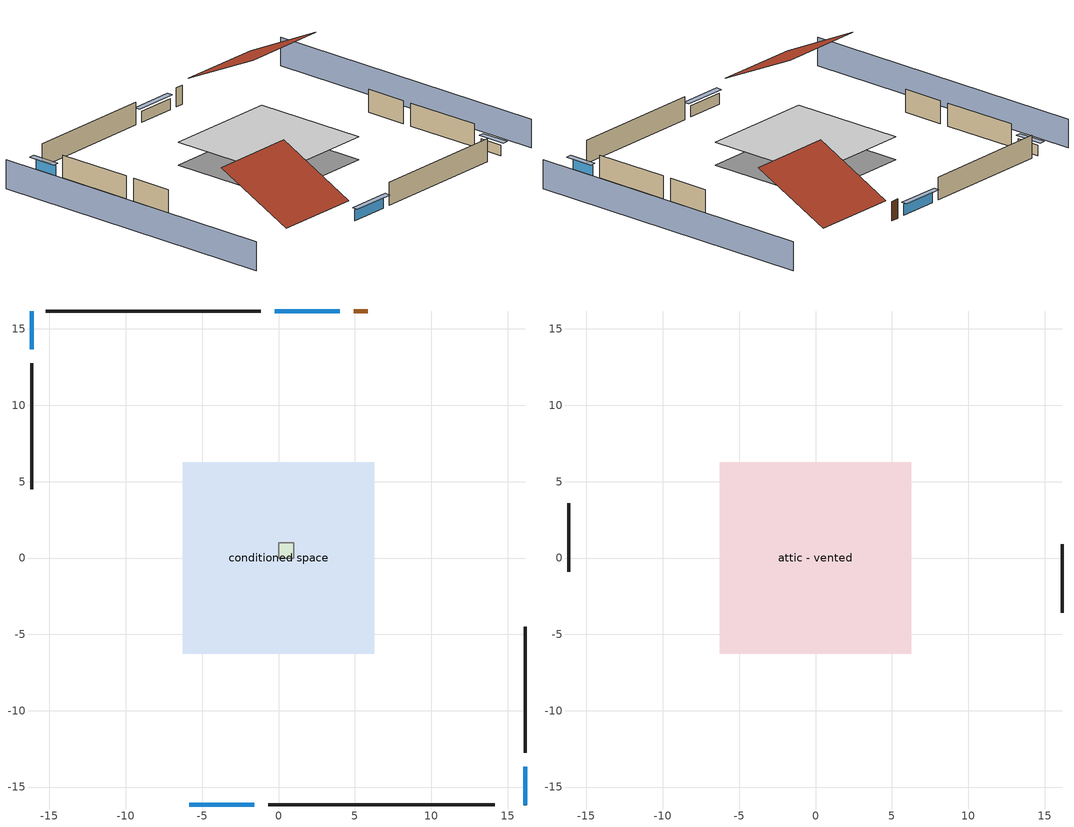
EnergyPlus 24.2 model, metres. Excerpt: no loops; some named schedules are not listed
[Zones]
air source heat pump airloop ret air zone
 floor adiabatic (AdiabaticConst): 0,0 0,1 1,1 1,0 z0
 wall adiabatic (AdiabaticConst): 0,1 0,0 1,0 1,1 0,1 z0:1
 ceiling adiabatic (AdiabaticConst): 1,0 1,1 0,1 0,0 z1
conditioned space
 floor outside (Floor1 construction): -6.28,-6.28 -6.28,6.28 6.28,6.28 6.28,-6.28 z0.61
 wall outside (AdiabaticWallConstruction 1): 5.85,16.17 4.94,16.17 z0.61:2.64
 wall outside (AdiabaticWallConstruction): -5.85,-16.17 -1.59,-16.17 / 4.01,16.17 -0.25,16.17 z0.61:1.77; -16.17,16.17 -16.17,13.67 / 16.17,-16.17 16.17,-13.67 z0.61:1.71
 wall outside (Wall1 construction): -0.67,-16.17 14.16,-16.17 z0.61:3.05
 wall outside (Wall2 construction): -16.17,12.75 -16.17,4.51 z0.61:3.05
 wall outside (Wall3 construction): -1.18,16.17 -15.24,16.17 z0.61:3.05
 wall outside (Wall4 construction): 16.17,-12.75 16.17,-4.51 z0.61:3.05
 window (WindowConstruction): -5.85,-16.17 -1.59,-16.17 z0.61:1.77
 window (WindowConstruction 1): -16.17,16.17 -16.17,13.68 z0.61:1.71
 window (WindowConstruction 2): 4.01,16.17 -0.25,16.17 z0.61:1.77
 window (WindowConstruction 3): 16.17,-16.17 16.17,-13.68 z0.61:1.71
 door (Door): 5.85,16.17 4.94,16.17 z0.61:2.64
attic - vented
 floor to conditioned space (Floor2 construction Reversed): -6.28,-6.28 -6.28,6.28 6.28,6.28 6.28,-6.28 z3.05
 wall outside (Wall5 construction): -16.17,3.58 -16.17,-0.91 z0.61:3.05
 wall outside (Wall6 construction): 16.17,-3.58 16.17,0.91 z0.61:3.05
 roof outside (Roof1 construction): -6.78,-16.17,3.05 -6.78,-7.77,7.25 -16.17,-7.77,7.25 -16.17,-16.17,3.05
 roof outside (Roof2 construction): 6.78,16.17,3.05 6.78,7.77,7.25 16.17,7.77,7.25 16.17,16.17,3.05
shading: -20.75,16.17 -20.75,-16.17 / 20.75,-16.17 20.75,16.17 z0:3.05; -1.29,-16.17 -6.16,-16.17 -6.16,-16.78 -1.29,-16.78 z2.07; -16.17,13.37 -16.17,16.48 -16.78,16.48 -16.78,13.37 z2.01; -0.55,16.17 4.32,16.17 4.32,16.78 -0.55,16.78 z2.07; 16.17,-13.37 16.17,-16.48 16.78,-16.48 16.78,-13.37 z2.01
[Building]
Building 1: Terrain=Suburbs
[Site:Location]
Portland Intl Arpt_OR: Latitude {deg}=45.59; Longitude {deg}=-122.6; Time Zone {hr}=-8; Elevation {m}=33; Keep Site Location Information=Yes
[Site:GroundTemperature:Shallow]
10.2558, 8.96328, 8.85977, 9.47314, 11.9355, 14.3863, 16.5111, 17.8571, 17.9714, 16.8767, 14.8061, 12.4304
[Site:WaterMainsTemperature]
Calculation Method=Schedule; Temperature Schedule=mains temperature schedule
[Material] Roughness=Rough; Thermal Absorptance=0.9
Name | Thickness {m} | Conductivity {W/m-K} | Density {kg/m3} | Specific Heat {J/kg-K} | Solar Absorptance | Visible Absorptance
asphalt or fiberglass shingles | 0.00635 | 0.162714 | 1121.4 | 1465.45 | 0.85 | 0.85
ceiling loosefill ins | 0.0846667 | 0.0480833 | 16.02 | 1046.75 | 0.7 | 0.7
ceiling stud and cavity | 0.1397 | 0.0920385 | 65.682 | 1177.47 | 0.7 | 0.7
door material | 0.04445 | 0.0612267 | 512.64 | 1214.23 | 0.7 | 0.7
floor covering | 0.0127 | 0.0433444 | 54.468 | 1339.84 | 0.6 | 0.6
floor stud and cavity | 0.1397 | 0.501511 | 92.3553 | 1139.71 | 0.7 | 0.7
furniture material conditioned space 1 | 0.1524 | 0.115458 | 640.8 | 1214.23 | 0.6 | 0.6
gypsum board | 0.0127 | 0.160291 | 801 | 837.4 | 0.6 | 0.6
osb sheathing 0.5 in. | 0.0127 | 0.115458 | 512.64 | 1214.23 | 0.6 | 0.6
osb sheathing 0.5 in. 1 | 0.0127 | 0.115458 | 512.64 | 1214.23 | 0.7 | 0.7
osb sheathing 0.75 in. | 0.01905 | 0.115458 | 512.64 | 1214.23 | 0.7 | 0.7
roof rigid ins | 0.00281632 | 0.029427 | 32.04 | 1214.23 | 0.7 | 0.7
wall rigid ins | 0.512978 | 0.029427 | 32.04 | 1214.23 | 0.7 | 0.7
wall stud and cavity | 0.1397 | 0.117713 | 139.0536 | 1170.24 | 0.7 | 0.7
wall stud and cavity 1 | 0.1397 | 0.727959 | 139.0536 | 1170.24 | 0.6 | 0.6
wall stud and cavity 2 | 0.0889 | 0.380278 | 52.3479 | 1209.89 | 0.7 | 0.7
wall stud and cavity 3 | 0.0889 | 0.391764 | 83.0341 | 1211.67 | 0.7 | 0.7
wood siding | 0.0254 | 0.102417 | 544.68 | 1172.36 | 0.85 | 0.85
wood siding 1; wood siding 2 | 0.0254 | 0.102417 | 544.68 | 1172.36 | 0.7 | 0.7
[Material:NoMass]
Adiabatic: Roughness=Rough; Thermal Resistance {m2-K/W}=176.1; Thermal Absorptance=0.9; Solar Absorptance=0.7; Visible Absorptance=0.7
[WindowMaterial:SimpleGlazingSystem]
WindowMaterial: U-Factor {W/m2-K}=2.78222; Solar Heat Gain Coefficient=0.56
[Construction]
AdiabaticConst: Adiabatic
AdiabaticWallConstruction: wood siding 1, wall rigid ins, wall stud and cavity 2, gypsum board
AdiabaticWallConstruction 1: wood siding 2, wall rigid ins, wall stud and cavity 2, gypsum board
Door: door material
Floor1 construction: floor stud and cavity, osb sheathing 0.75 in., floor covering
Floor2 construction Reversed: gypsum board, ceiling stud and cavity, ceiling loosefill ins
furniture construction conditioned space 1: furniture material conditioned space 1
PartitionWallConstruction: gypsum board, wall stud and cavity 3, gypsum board
Roof1 construction; Roof2 construction: asphalt or fiberglass shingles, roof rigid ins, osb sheathing 0.5 in.
Wall1 construction; Wall2 construction; Wall3 construction; Wall4 construction: wood siding, osb sheathing 0.5 in. 1, wall stud and cavity, gypsum board
Wall5 construction; Wall6 construction: wood siding, osb sheathing 0.5 in. 1, wall stud and cavity 1
WindowConstruction; WindowConstruction 1; WindowConstruction 2; WindowConstruction 3: WindowMaterial
[Zone] Multiplier=1
Name | Volume {m3} | Part of Total Floor Area
air source heat pump airloop ret air zone | 1 | No
attic - vented | 147.678 | Yes
conditioned space | 384.656 | Yes
[Space]
Name | Zone | Space Type | Volume {m3}
air source heat pump airloop ret air space | air source heat pump airloop ret air zone | Plenum Space Type
attic - vented 1 | attic - vented |  | 147.678
conditioned space 1 | conditioned space |  | 384.656
[SpaceList]
Plenum Space Type: air source heat pump airloop ret air space
[OtherEquipment] Design Level Calculation Method=EquipmentLevel
Name | Fuel Type | Zone or ZoneList or Space or SpaceList | Schedule | Design Level {W} | Fraction Latent | Fraction Radiant | Fraction Lost
air source heat pump airloop_0 RetCondToRP; air source heat pump airloop_0 RetSensLkToRP | None | air source heat pump airloop ret air space | Always On Discrete | 0 | 0 | 0 | 0
air source heat pump airloop_0 RetLatLkToRP | None | air source heat pump airloop ret air space | Always On Discrete | 0 | 1 | 0 | 0
air source heat pump airloop_0 RetCondToDZ; air source heat pump airloop_0 SupCondToDZ; air source heat pump airloop_0 SupSensLkToDZ | None | attic - vented 1 | Always On Discrete | 0 | 0 | 0 | 0
air source heat pump airloop_0 SupLatLkToDZ | None | attic - vented 1 | Always On Discrete | 0 | 1 | 0 | 0
air source heat pump airloop_0 SupCondToLv; air source heat pump airloop_0 SupSensLkToCond; mech vent house fan sensible load; water heater sens | None | conditioned space 1 | Always On Discrete | 0 | 0 | 0 | 0
air source heat pump airloop_0 SupLatLkToCond; mech vent house fan latent load; water heater lat | None | conditioned space 1 | Always On Discrete | 0 | 1 | 0 | 0
clothes dryer 1 | Electricity | conditioned space 1 | clothes_dryer | 0 | 0.015 | 0.081 | 0.85
cooking range 1 | Propane | conditioned space 1 | cooking_range | 6465.68 | 0.16 | 0.384 | 0.2
general water use latent | None | conditioned space 1 | general water use schedule | 44.1266 | 1 | 0 | 0
general water use sensible | None | conditioned space 1 | general water use schedule | -43.4886 | 0 | 0.6 | 0
water heater energy adjustment1 | Electricity | conditioned space 1 | Always On Discrete | 0.01 | 0 | 0 | 1
[ZoneInfiltration:DesignFlowRate] Schedule=Always On Discrete; Design Flow Rate Calculation Method=Flow/Zone; Design Flow Rate {m3/s}=0
Name | Zone or ZoneList or Space or SpaceList
attic_vented 1 duct leakage imbalance infil flow | attic - vented 1
infil flow; natural vent flow; whole house fan flow | conditioned space 1
[ZoneInfiltration:EffectiveLeakageArea]
infil attic - vented 1: Zone or Space=attic - vented 1; Schedule=Always On Discrete; Effective Air Leakage Area {cm2}=5257.79; Stack Coefficient=0.000195296; Wind Coefficient=3.78745e-05
[ZoneMixing] Schedule=Always On Continuous; Design Flow Rate Calculation Method=Flow/Zone; Design Flow Rate {m3/s}=0
Name | Zone or Space | Source Zone or Space
air source heat pump airloop_0 ZoneMixCondToDZ mix; whole house fan mix | attic - vented | conditioned space
air source heat pump airloop_0 ZoneMixDZToCond mix | conditioned space | attic - vented
[SurfaceProperty:IncidentSolarMultiplier] Incident Solar Multiplier=1; Incident Solar Multiplier Schedule=trans schedule winter=0.85 summer=0.7
Window1; Window2; Window3; Window4
[InternalMass] Zone or ZoneList=conditioned space; Space or SpaceList=conditioned space 1
Name | Construction | Surface Area {m2}
furniture mass conditioned space 1 | furniture construction conditioned space 1 | 63.09974
partition wall mass | PartitionWallConstruction | 157.749
[Lights]
interior lighting: Zone or ZoneList or Space or SpaceList=conditioned space 1; Schedule=lighting_interior; Design Level Calculation Method=LightingLevel; Lighting Level {W}=325.472; Return Air Fraction=0; Fraction Radiant=0.6; Fraction Visible=0.2; Fraction Replaceable=1
[People]
occupants: Zone or ZoneList or Space or SpaceList=conditioned space 1; Number of People Schedule=occupants; Number of People Calculation Method=People; Number of People=2; Fraction Radiant=0.314171; Sensible Heat Fraction=0.56303; Activity Level Schedule=occupants activity schedule; Carbon Dioxide Generation Rate {m3/s-W}=0; Enable ASHRAE 55 Comfort Warnings=No; Mean Radiant Temperature Calculation Type=EnclosureAveraged
[ElectricEquipment] Zone or ZoneList or Space or SpaceList=conditioned space 1; Design Level Calculation Method=EquipmentLevel
Name | Schedule | Design Level {W} | Fraction Latent | Fraction Radiant | Fraction Lost
ceiling fan | ceiling_fan | 16.9259 | 0 | 0.558 | 0
clothes dryer | clothes_dryer | 10261.9 | 0.015 | 0.081 | 0.85
clothes washer | clothes_washer | 350.277 | 0.03 | 0.162 | 0.7
cooking range | cooking_range | 220.618 | 0.16 | 0.384 | 0.2
dishwasher | dishwasher | 849.292 | 0.3 | 0.18 | 0.4
fridge | fridge schedule | 43.7215 | 0 | 0.6 | 0
mech vent bath fan 0 | mech vent bath fan 0 schedule | 30 | 0 | 0 | 1
mech vent house fan | mech vent house fan schedule | 0 | 0 | 0 | 1
mech vent house fan cfis | mech vent house fan cfis schedule | 0 | 0 | 0 | 0
mech vent range fan 0 | mech vent range fan 0 schedule | 30 | 0 | 0 | 1
misc plug loads | plug_loads_other | 331.263 | 0.021 | 0.558 | 0.049
misc tv | plug_loads_tv | 596.158 | 0 | 0.6 | 0
whole house fan | Always On Discrete | 0 | 0 | 0 | 1
[AvailabilityManager:Scheduled]
air source heat pump airloop Availability Manager: Schedule=Always On Discrete
[AirLoopHVAC:ReturnPlenum]
Air Loop HVAC Return Plenum 1: Zone=air source heat pump airloop ret air zone
[WaterUse:Equipment]
dishwasher: Peak Flow Rate {m3/s}=1.38278e-05; Flow Rate Fraction Schedule=hot_water_dishwasher
[Exterior:Lights]
exterior lighting: Schedule=exterior lighting schedule; Design Level {W}=7.09205
[EnergyManagementSystem:GlobalVariable]
air_source_heat_pump_airloop_0_DuctImbalLkExhFanEquivCond
air_source_heat_pump_airloop_0_DuctImbalLkExhFanEquivDZ
air_source_heat_pump_airloop_0_DuctImbalLkSupFanEquivCond
air_source_heat_pump_airloop_0_DuctImbalLkSupFanEquivDZ
air_source_heat_pump_airloop_0_DZ_T
air_source_heat_pump_airloop_0_DZ_W
air_source_heat_pump_airloop_0_RetCondToDZ
air_source_heat_pump_airloop_0_RetCondToRP
air_source_heat_pump_airloop_0_RetLatLkToRP
air_source_heat_pump_airloop_0_RetSensLkToRP
air_source_heat_pump_airloop_0_SupCondToDZ
air_source_heat_pump_airloop_0_SupCondToLv
air_source_heat_pump_airloop_0_SupLatLkToCond
air_source_heat_pump_airloop_0_SupLatLkToDZ
air_source_heat_pump_airloop_0_SupSensLkToCond
air_source_heat_pump_airloop_0_SupSensLkToDZ
air_source_heat_pump_airloop_0_ZoneMixCondToDZ
air_source_heat_pump_airloop_0_ZoneMixDZToCond
air_source_heat_pump_airloop_AH_MFR
air_source_heat_pump_airloop_AH_Tout
air_source_heat_pump_airloop_AH_VFR
air_source_heat_pump_airloop_AH_Wout
air_source_heat_pump_airloop_Fan_RTF
air_source_heat_pump_airloop_RA_T
air_source_heat_pump_airloop_Ra_W
infil_program_Qfan
infil_program_Qinf
natural_vent_program_Qnv
natural_vent_program_Qwhf
[EnergyManagementSystem:Sensor]
Name | Output:Variable or Output:Meter Index Key | Output:Variable or Output:Meter
airflow_gain | infil flow | Infiltration Sensible Heat Gain Energy
airflow_gain_1 | natural vent flow | Infiltration Sensible Heat Gain Energy
airflow_gain_2 | whole house fan flow | Infiltration Sensible Heat Gain Energy
airflow_loss | infil flow | Infiltration Sensible Heat Loss Energy
airflow_loss_1 | natural vent flow | Infiltration Sensible Heat Loss Energy
airflow_loss_2 | whole house fan flow | Infiltration Sensible Heat Loss Energy
air_source_heat_pump_airloop_0_DZ_T_s | attic - vented | Zone Air Temperature
air_source_heat_pump_airloop_0_DZ_W_s | attic - vented | Zone Mean Air Humidity Ratio
air_source_heat_pump_airloop_AH_MFR_s | Node 5 | System Node Mass Flow Rate
air_source_heat_pump_airloop_AH_Tout_s | Node 5 | System Node Temperature
air_source_heat_pump_airloop_AH_VFR_s | Node 5 | System Node Current Density Volume Flow Rate
air_source_heat_pump_airloop_AH_Wout_s | Node 5 | System Node Humidity Ratio
air_source_heat_pump_airloop_RA_T_s | Node 8 | System Node Temperature
air_source_heat_pump_airloop_Ra_W_s | Node 8 | System Node Humidity Ratio
clg_load_cond |  | Cooling:EnergyTransfer:Zone:CONDITIONED SPACE
clg_load_duct |  | Cooling:EnergyTransfer:Zone:AIR SOURCE HEAT PUMP AIRLOOP RET AIR ZONE
clg_sp_s; clg_sp_s_1 | cooling setpoint | Schedule Value
clothes_dryer_exhaust_0_sch_s | clothes_dryer | Schedule Value
cool_season | cooling season schedule | Schedule Value
ducts_conv | air source heat pump airloop_0 RetCondToRP | Other Equipment Convective Heating Energy
ducts_conv_1 | air source heat pump airloop_0 RetLatLkToRP | Other Equipment Convective Heating Energy
ducts_conv_2 | air source heat pump airloop_0 RetSensLkToRP | Other Equipment Convective Heating Energy
ducts_conv_3 | air source heat pump airloop_0 SupCondToLv | Other Equipment Convective Heating Energy
ducts_conv_4 | air source heat pump airloop_0 SupLatLkToCond | Other Equipment Convective Heating Energy
ducts_conv_5 | air source heat pump airloop_0 SupSensLkToCond | Other Equipment Convective Heating Energy
ducts_rad | air source heat pump airloop_0 RetCondToRP | Other Equipment Radiant Heating Energy
ducts_rad_1 | air source heat pump airloop_0 RetLatLkToRP | Other Equipment Radiant Heating Energy
ducts_rad_2 | air source heat pump airloop_0 RetSensLkToRP | Other Equipment Radiant Heating Energy
ducts_rad_3 | air source heat pump airloop_0 SupCondToLv | Other Equipment Radiant Heating Energy
ducts_rad_4 | air source heat pump airloop_0 SupLatLkToCond | Other Equipment Radiant Heating Energy
ducts_rad_5 | air source heat pump airloop_0 SupSensLkToCond | Other Equipment Radiant Heating Energy
htg_load_cond |  | Heating:EnergyTransfer:Zone:CONDITIONED SPACE
htg_load_duct |  | Heating:EnergyTransfer:Zone:AIR SOURCE HEAT PUMP AIRLOOP RET AIR ZONE
htg_sp_s; htg_sp_s_1 | heating setpoint | Schedule Value
ig_ee_conv | ceiling fan | Electric Equipment Convective Heating Energy
ig_ee_conv_1 | clothes dryer | Electric Equipment Convective Heating Energy
ig_ee_conv_3 | cooking range | Electric Equipment Convective Heating Energy
ig_ee_conv_4 | dishwasher | Electric Equipment Convective Heating Energy
ig_ee_conv_5 | fridge | Electric Equipment Convective Heating Energy
ig_ee_conv_6 | misc plug loads | Electric Equipment Convective Heating Energy
ig_ee_conv_7 | misc tv | Electric Equipment Convective Heating Energy
ig_ee_conv_8 | whole house fan | Electric Equipment Convective Heating Energy
ig_ee_rad | ceiling fan | Electric Equipment Radiant Heating Energy
ig_ee_rad_1 | clothes dryer | Electric Equipment Radiant Heating Energy
ig_ee_rad_3 | cooking range | Electric Equipment Radiant Heating Energy
ig_ee_rad_4 | dishwasher | Electric Equipment Radiant Heating Energy
ig_ee_rad_5 | fridge | Electric Equipment Radiant Heating Energy
ig_ee_rad_6 | misc plug loads | Electric Equipment Radiant Heating Energy
ig_ee_rad_7 | misc tv | Electric Equipment Radiant Heating Energy
ig_ee_rad_8 | whole house fan | Electric Equipment Radiant Heating Energy
ig_lgt_conv | interior lighting | Lights Convective Heating Energy
ig_lgt_rad | interior lighting | Lights Radiant Heating Energy
ig_lgt_vis | interior lighting | Lights Visible Radiation Heating Energy
ig_oe_conv | clothes dryer 1 | Other Equipment Convective Heating Energy
ig_oe_conv_1 | cooking range 1 | Other Equipment Convective Heating Energy
ig_oe_conv_2 | general water use latent | Other Equipment Convective Heating Energy
ig_oe_conv_3 | general water use sensible | Other Equipment Convective Heating Energy
ig_oe_conv_4 | water heater energy adjustment1 | Other Equipment Convective Heating Energy
ig_oe_conv_5 | water heater lat | Other Equipment Convective Heating Energy
ig_oe_conv_6 | water heater sens | Other Equipment Convective Heating Energy
ig_oe_rad | clothes dryer 1 | Other Equipment Radiant Heating Energy
ig_oe_rad_1 | cooking range 1 | Other Equipment Radiant Heating Energy
ig_oe_rad_2 | general water use latent | Other Equipment Radiant Heating Energy
ig_oe_rad_3 | general water use sensible | Other Equipment Radiant Heating Energy
ig_oe_rad_4 | water heater energy adjustment1 | Other Equipment Radiant Heating Energy
ig_oe_rad_5 | water heater lat | Other Equipment Radiant Heating Energy
ig_oe_rad_6 | water heater sens | Other Equipment Radiant Heating Energy
ig_ppl_conv | occupants | People Convective Heating Energy
ig_ppl_rad | occupants | People Radiant Heating Energy
im_conv | furniture mass conditioned space 1 | Surface Inside Face Convection Heat Gain Energy
im_conv_1 | partition wall mass | Surface Inside Face Convection Heat Gain Energy
im_ig | furniture mass conditioned space 1 | Surface Inside Face Internal Gains Radiation Heat Gain Energy
im_ig_1 | partition wall mass | Surface Inside Face Internal Gains Radiation Heat Gain Energy
im_lgt | furniture mass conditioned space 1 | Surface Inside Face Lights Radiation Heat Gain Energy
im_lgt_1 | partition wall mass | Surface Inside Face Lights Radiation Heat Gain Energy
im_sol | furniture mass conditioned space 1 | Surface Inside Face Solar Radiation Heat Gain Energy
im_sol_1 | partition wall mass | Surface Inside Face Solar Radiation Heat Gain Energy
im_surf | furniture mass conditioned space 1 | Surface Inside Face Net Surface Thermal Radiation Heat Gain Energy
im_surf_1 | partition wall mass | Surface Inside Face Net Surface Thermal Radiation Heat Gain Energy
mech_vent_bath_fan_0_sch_s | mech vent bath fan 0 schedule | Schedule Value
mech_vent_range_fan_0_sch_s | mech vent range fan 0 schedule | Schedule Value
mv_conv | mech vent bath fan 0 | Electric Equipment Convective Heating Energy
mv_conv_1 | mech vent house fan | Electric Equipment Convective Heating Energy
mv_conv_2 | mech vent house fan cfis | Electric Equipment Convective Heating Energy
mv_conv_3 | mech vent range fan 0 | Electric Equipment Convective Heating Energy
mv_conv_4 | mech vent house fan latent load | Other Equipment Convective Heating Energy
mv_conv_5 | mech vent house fan sensible load | Other Equipment Convective Heating Energy
mv_rad | mech vent bath fan 0 | Electric Equipment Radiant Heating Energy
mv_rad_1 | mech vent house fan | Electric Equipment Radiant Heating Energy
mv_rad_2 | mech vent house fan cfis | Electric Equipment Radiant Heating Energy
mv_rad_3 | mech vent range fan 0 | Electric Equipment Radiant Heating Energy
mv_rad_4 | mech vent house fan latent load | Other Equipment Radiant Heating Energy
mv_rad_5 | mech vent house fan sensible load | Other Equipment Radiant Heating Energy
natural_vent_s | natural vent schedule | Schedule Value
out_pb_s |  | Site Outdoor Air Barometric Pressure
out_wt_s |  | Site Outdoor Air Humidity Ratio
site_vw_s |  | Site Wind Speed
ss_back_out | Window1 | Surface Window Shortwave from Zone Back Out Window Heat Transfer Rate
ss_back_out_1 | Window2 | Surface Window Shortwave from Zone Back Out Window Heat Transfer Rate
ss_back_out_2 | Window3 | Surface Window Shortwave from Zone Back Out Window Heat Transfer Rate
ss_back_out_3 | Window4 | Surface Window Shortwave from Zone Back Out Window Heat Transfer Rate
ss_conv | Door1 | Surface Inside Face Convection Heat Gain Energy
ss_conv_1 | Window1 | Surface Inside Face Convection Heat Gain Energy
ss_conv_2 | Window2 | Surface Inside Face Convection Heat Gain Energy
ss_conv_3 | Window3 | Surface Inside Face Convection Heat Gain Energy
ss_conv_4 | Window4 | Surface Inside Face Convection Heat Gain Energy
ss_ig | Door1 | Surface Inside Face Internal Gains Radiation Heat Gain Energy
ss_ig_1 | Window1 | Surface Inside Face Internal Gains Radiation Heat Gain Energy
ss_ig_2 | Window2 | Surface Inside Face Internal Gains Radiation Heat Gain Energy
ss_ig_3 | Window3 | Surface Inside Face Internal Gains Radiation Heat Gain Energy
ss_ig_4 | Window4 | Surface Inside Face Internal Gains Radiation Heat Gain Energy
ss_lgt | Door1 | Surface Inside Face Lights Radiation Heat Gain Energy
ss_sol | Door1 | Surface Inside Face Solar Radiation Heat Gain Energy
ss_surf | Door1 | Surface Inside Face Net Surface Thermal Radiation Heat Gain Energy
ss_surf_1 | Window1 | Surface Inside Face Net Surface Thermal Radiation Heat Gain Energy
ss_surf_2 | Window2 | Surface Inside Face Net Surface Thermal Radiation Heat Gain Energy
ss_surf_3 | Window3 | Surface Inside Face Net Surface Thermal Radiation Heat Gain Energy
ss_surf_4 | Window4 | Surface Inside Face Net Surface Thermal Radiation Heat Gain Energy
ss_trans_in | Window1 | Surface Window Transmitted Solar Radiation Rate
ss_trans_in_1 | Window2 | Surface Window Transmitted Solar Radiation Rate
ss_trans_in_2 | Window3 | Surface Window Transmitted Solar Radiation Rate
ss_trans_in_3 | Window4 | Surface Window Transmitted Solar Radiation Rate
ss_trans_out | Window1 | Surface Inside Face Initial Transmitted Diffuse Transmitted Out Window Solar Radiation Rate
ss_trans_out_1 | Window2 | Surface Inside Face Initial Transmitted Diffuse Transmitted Out Window Solar Radiation Rate
ss_trans_out_2 | Window3 | Surface Inside Face Initial Transmitted Diffuse Transmitted Out Window Solar Radiation Rate
ss_trans_out_3 | Window4 | Surface Inside Face Initial Transmitted Diffuse Transmitted Out Window Solar Radiation Rate
s_conv | Floor1 | Surface Inside Face Convection Heat Gain Energy
s_conv_1 | Floor2 | Surface Inside Face Convection Heat Gain Energy
s_conv_2 | Wall1 | Surface Inside Face Convection Heat Gain Energy
s_conv_3 | Wall2 | Surface Inside Face Convection Heat Gain Energy
s_conv_4 | Wall3 | Surface Inside Face Convection Heat Gain Energy
s_conv_5 | Wall4 | Surface Inside Face Convection Heat Gain Energy
s_ig | Floor1 | Surface Inside Face Internal Gains Radiation Heat Gain Energy
s_ig_1 | Floor2 | Surface Inside Face Internal Gains Radiation Heat Gain Energy
s_ig_2 | Wall1 | Surface Inside Face Internal Gains Radiation Heat Gain Energy
s_ig_3 | Wall2 | Surface Inside Face Internal Gains Radiation Heat Gain Energy
s_ig_4 | Wall3 | Surface Inside Face Internal Gains Radiation Heat Gain Energy
s_ig_5 | Wall4 | Surface Inside Face Internal Gains Radiation Heat Gain Energy
s_lgt | Floor1 | Surface Inside Face Lights Radiation Heat Gain Energy
s_lgt_1 | Floor2 | Surface Inside Face Lights Radiation Heat Gain Energy
s_lgt_2 | Wall1 | Surface Inside Face Lights Radiation Heat Gain Energy
s_lgt_3 | Wall2 | Surface Inside Face Lights Radiation Heat Gain Energy
s_lgt_4 | Wall3 | Surface Inside Face Lights Radiation Heat Gain Energy
s_lgt_5 | Wall4 | Surface Inside Face Lights Radiation Heat Gain Energy
s_sol | Floor1 | Surface Inside Face Solar Radiation Heat Gain Energy
s_sol_1 | Floor2 | Surface Inside Face Solar Radiation Heat Gain Energy
s_sol_2 | Wall1 | Surface Inside Face Solar Radiation Heat Gain Energy
s_sol_3 | Wall2 | Surface Inside Face Solar Radiation Heat Gain Energy
s_sol_4 | Wall3 | Surface Inside Face Solar Radiation Heat Gain Energy
